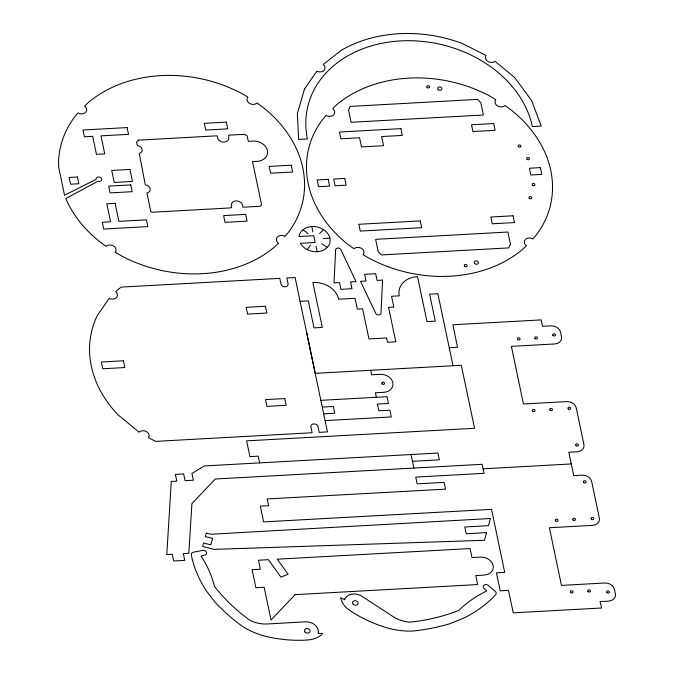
<?xml version="1.0" encoding="UTF-8"?>
<svg xmlns="http://www.w3.org/2000/svg" width="674" height="674" viewBox="0 0 674 674"><rect width="100%" height="100%" fill="white"/><g stroke="black" fill="none" stroke-linecap="round" stroke-linejoin="round"><path stroke-width="1.01" d="M307.336 249.582L310.419 245.058M319.619 233.651L323.469 229.564M311.776 226.515C306.004 226.818 299.795 230.415 298.927 236.557L313.772 235.732L315.188 242.488L300.326 243.306C303.772 249.06 310.638 251.966 317.184 251.714A15.805 12.452 12.6 0 0 329.906 238.208A15.805 12.452 12.6 0 0 311.776 226.515L312.904 231.915M323.284 238.571L329.906 238.208M306.552 332.097L327.463 431.899L319.198 432.363L317.993 426.6A3.614 2.848 12.6 0 0 313.857 423.912A3.614 2.848 12.6 0 0 310.933 426.987L312.138 432.75L155.711 441.377L148.507 437.738A5.645 4.448 12.6 0 0 146.789 431.84A5.645 4.448 12.6 0 0 139.451 431.849L139.105 432.219L117.933 414.754A124.168 97.848 12.6 0 1 97.174 315.718L109.222 298.363A5.645 4.448 12.6 0 0 116.4 297.579A5.645 4.448 12.6 0 0 115.633 291.631L121.109 287.116L279.786 278.37L280.999 284.125A3.614 2.848 12.6 0 0 285.127 286.812A3.614 2.848 12.6 0 0 288.051 283.737L286.846 277.974L295.111 277.519L300.065 301.345L308.338 300.89L314.025 327.876L322.307 327.421L312.829 282.431A22.579 17.777 12.6 0 1 338.668 299.205L355.046 298.296L357.321 309.096L362.612 308.802L368.964 338.921L386.598 337.944L387.516 342.274L395.807 341.811L388.544 307.369L393.835 307.074L391.552 296.274L399.252 295.852A22.579 17.777 12.6 0 1 417.492 276.601L426.987 321.616L435.278 321.161L429.591 294.167L437.856 293.712L453.038 365.746M449.272 347.742L457.536 347.279L452.869 324.767L541.264 319.897L542.401 326.317L550.86 325.854A8.467 6.673 12.6 0 1 560.524 332.156L561.459 336.756A8.467 6.673 12.6 0 1 554.601 343.967L511.372 346.352L523.454 403.987L566.564 401.611A8.467 6.673 12.6 0 1 576.245 407.905L583.937 444.587A8.467 6.673 12.6 0 1 577.079 451.791L568.814 452.246L573.717 475.659L581.982 475.195A8.467 6.673 12.6 0 1 591.671 481.497L599.355 518.171A8.467 6.673 12.6 0 1 592.497 525.383L549.394 527.759L561.467 585.394L604.696 583.01A8.467 6.673 12.6 0 1 614.385 589.303L615.379 593.912A8.467 6.673 12.6 0 1 608.546 601.115L600.087 601.587L601.638 607.982L513.243 612.86L508.474 590.357L500.209 590.812L496.435 572.807L504.7 572.352L491.548 509.342L263.618 521.912L260.316 506.157L268.581 505.702L267.165 498.937L445.497 489.139L444.073 482.365L417.155 483.848L415.74 477.099L484.008 473.333L482.112 464.302L215.233 479.003L191.888 503.705L188.83 553.312L183.32 553.615L184.735 560.372L173.707 560.979L172.291 554.23L166.781 554.534L171.289 481.43L176.799 481.126L175.383 474.37L183.657 473.915L185.072 480.663L193.337 480.208L191.922 473.46L204.18 465.953L437.931 453.054L439.355 459.828L412.437 461.311M320.908 400.339L387.061 396.691L388.477 403.448L377.448 404.055L378.864 410.803L389.884 410.196L391.299 416.953L325.146 420.601M322.324 407.096L333.344 406.489L334.759 413.238L323.739 413.844M483.056 468.818L571.266 463.948M321.801 243.836L327.294 247.383M303.115 229.691L308.026 233.76M300.065 301.345L315.247 373.337L461.311 365.283L474.563 428.285L246.633 440.855L249.928 456.61L258.201 456.155L259.616 462.92M411.022 454.546L413.853 468.059M370.692 370.279L371.635 374.778L379.925 374.323A11.29 8.897 12.6 0 1 392.832 382.714A11.29 8.897 12.6 0 1 383.7 392.327L375.41 392.782L376.345 397.289M316.047 246.313L317.184 251.714M335.593 250.458L334.018 282.869L339.536 282.566L340.951 289.323L351.971 288.708L350.556 281.959L356.074 281.656L341.103 250.155A2.822 2.224 12.6 0 0 337.876 248.049A2.822 2.224 12.6 0 0 335.593 250.458M382.588 280.123L381.012 312.534A2.822 2.224 12.6 0 1 378.729 314.943A2.822 2.224 12.6 0 1 375.502 312.846L360.539 281.336L366.049 281.033L364.634 274.284L375.662 273.678L377.078 280.426L382.588 280.123M486.569 532.603L484.48 540.287L214.113 549.377L202.613 546.454L203.556 543.008L210.802 544.853L212.563 538.408L205.317 536.571L206.303 533.109L210.802 534.255L490.419 518.508L488.465 525.669L464.774 527.001L466.197 533.757L486.569 532.603M304.488 89.01L297.377 113.561L298.616 139.417L307.437 138.928A115.136 90.729 12.6 0 1 400.651 40.903A115.136 90.729 12.6 0 1 532.359 126.527L541.18 126.046L531.676 100.637L514.548 77.426L495.053 61.334L493.932 61.983A5.594 4.406 12.6 0 1 487.209 60.93A5.594 4.406 12.6 0 1 486.072 55.495L462.566 43.625A124.168 97.848 12.6 0 0 341.28 50.314L323.242 64.468A5.611 4.423 12.6 0 1 324.009 70.391A5.611 4.423 12.6 0 1 316.873 71.174L304.488 89.01M318.398 632.574L318.179 633.341L322.703 633.45A22.048 17.372 12.6 0 1 309.147 639.837L303.62 640.224A113.249 89.246 12.6 0 1 270.476 637.393L267.73 636.829A66.785 52.631 12.6 0 1 243.803 627.292L240.997 625.346A185.476 146.157 12.6 0 1 214.661 601.772L205.696 589.952A138.996 109.525 12.6 0 1 192.023 558.299L191.408 554.921A3.201 2.527 12.6 0 1 193.387 552.183L203.017 550.355A3.067 2.418 12.6 0 1 206.522 552.638A3.067 2.418 12.6 0 1 204.045 555.241L201.054 556.075L202.234 557.878A123.94 97.671 12.6 0 1 214.442 586.363A174.187 137.26 12.6 0 0 248.116 619.01L250.248 620.552A29.167 22.983 12.6 0 0 266.247 624.031L305.373 621.832A11.29 8.897 12.6 0 1 318.398 632.574M344.844 599.009L344.625 599.776L340.682 597.644A22.048 17.372 12.6 0 0 348.879 609.785L353.412 612.826A113.249 89.246 12.6 0 0 383.354 626.677L386.017 627.545A66.785 52.631 12.6 0 0 411.671 631.117L415.125 630.822A185.476 146.157 12.6 0 0 450.401 623.534L464.453 617.788A138.996 109.525 12.6 0 0 493.208 597.358L495.761 594.535A3.201 2.527 12.6 0 0 495.331 591.443L488.052 585.142A3.067 2.418 12.6 0 0 483.814 585.377A3.067 2.418 12.6 0 0 484.539 588.84L486.653 591.014L484.673 591.983A123.94 97.671 12.6 0 0 458.876 610.417A174.187 137.26 12.6 0 1 412.437 621.883L409.775 622.169A29.167 22.983 12.6 0 1 392.934 616.516L361.803 596.187A11.29 8.897 12.6 0 0 344.844 599.009M350.236 106.416L348.542 110.14L351.087 122.289L483.393 114.993L480.848 102.844L477.647 99.39L350.236 106.416M510.471 244.182L508.777 247.906L381.366 254.932L378.165 251.478L375.62 239.329L507.926 232.033L510.471 244.182M115.701 251.402L115.144 252.202L120.638 255.454A124.168 97.848 12.6 0 0 274.52 246.97L278.531 243.188L277.663 242.472A5.645 4.448 12.6 0 1 277.402 236.987A5.645 4.448 12.6 0 1 283.906 235.908L284.959 236.439L288.447 232.319A124.168 97.848 12.6 0 0 262.119 106.669L256.996 103.021L256.187 103.653A5.645 4.448 12.6 0 1 249.388 103.307A5.645 4.448 12.6 0 1 247.375 97.915L247.922 97.123L242.429 93.863A124.168 97.848 12.6 0 0 88.555 102.355L84.536 106.13L85.404 106.854A5.645 4.448 12.6 0 1 85.665 112.331A5.645 4.448 12.6 0 1 79.161 113.417L78.117 112.887L74.62 117.006A124.168 97.848 12.6 0 0 58.537 161.903L58.689 167.304L64.544 195.249L96.129 179.368A2.822 2.224 12.6 0 1 98.059 177.009A2.822 2.224 12.6 0 1 101.429 178.492L101.673 179.655A2.822 2.224 12.6 0 1 97.915 181.247L65.833 198.518L66.633 200.54A124.168 97.848 12.6 0 0 100.948 242.657L106.071 246.296L106.88 245.673A5.645 4.448 12.6 0 1 113.679 246.018A5.645 4.448 12.6 0 1 115.701 251.402M363.665 253.904L363.118 254.696L368.611 257.957A124.168 97.848 12.6 0 0 522.485 249.473L526.512 245.69L525.669 245.007A5.645 4.448 12.6 0 1 525.341 239.523A5.645 4.448 12.6 0 1 531.828 238.385L532.932 238.933L536.42 234.813A124.168 97.848 12.6 0 0 510.092 109.171L504.952 105.515L504.472 105.953A5.645 4.448 12.6 0 1 497.109 105.633A5.645 4.448 12.6 0 1 495.794 99.701L490.402 96.365A124.168 97.848 12.6 0 0 336.528 104.849L332.67 108.725A5.645 4.448 12.6 0 1 333.79 114.664A5.645 4.448 12.6 0 1 326.705 115.734L326.098 115.372L322.593 119.509A124.168 97.848 12.6 0 0 348.921 245.159L354.044 248.799L354.853 248.167A5.645 4.448 12.6 0 1 361.652 248.521A5.645 4.448 12.6 0 1 363.665 253.904M138.381 140.141L136.552 142.062L137.277 145.517A5.215 4.111 12.6 0 1 142.029 149.215A5.215 4.111 12.6 0 1 139.274 153.529L145.306 184.912L145.929 184.988A5.19 4.095 12.6 0 1 150.075 188.493A5.19 4.095 12.6 0 1 148.019 192.604L146.949 192.966L150.749 211.451L152.004 212.251L229.952 207.954L231.688 207.508L231.334 205.806A5.746 4.533 12.6 0 1 235.984 200.911A5.746 4.533 12.6 0 1 242.556 205.182L242.977 207.204L260.156 206.295L261.588 204.786L252.523 161.541L255.438 161.381A12.747 10.051 12.6 0 0 267.393 150.521A12.747 10.051 12.6 0 0 251.208 141.22L248.302 141.38L247.156 135.937L244.611 134.286L228.68 135.171L228.781 137.21A5.746 4.533 12.6 0 1 224.13 142.096A5.746 4.533 12.6 0 1 217.559 137.825L217.129 135.811L138.381 140.141M295.136 594.636L271.015 620.004L264.149 587.239L255.876 587.694L252.101 569.69L260.375 569.227L258.487 560.229L268.37 559.673L280.957 577.155L288.101 574.223L277.275 559.184L470.098 548.56L471.985 557.558L480.25 557.103A11.29 8.897 12.6 0 1 493.166 565.503A11.29 8.897 12.6 0 1 484.025 575.107L475.751 575.571L477.639 584.569L295.136 594.636M127.1 127.58L82.995 130.006L84.419 136.78L92.683 136.325L96.458 154.329L104.748 153.874L100.974 135.862L128.523 134.345L127.1 127.58M226.329 122.104L204.281 123.317L205.696 130.074L227.745 128.852L226.329 122.104M400.937 128.65L339.485 132.037L340.901 138.81L359.579 137.774L361.491 146.907L383.54 145.694L381.61 136.561L402.361 135.415L400.937 128.65M493.705 123.536L471.522 124.757L472.946 131.523L495.12 130.301L493.705 123.536M129.922 169.452L111.716 170.463L114.226 182.46L132.441 181.458L129.922 169.452M77.443 176.984L69.178 177.439L70.593 184.196L78.858 183.741L77.443 176.984M291.252 165.206L269.196 166.419L270.619 173.193L292.676 172.013L291.252 165.206M130.748 184.912L108.699 186.125L110.115 192.89L132.171 191.677L130.748 184.912M328.187 179.326L317.168 179.933L318.583 186.698L329.611 186.091L328.187 179.326M540.43 167.624L529.402 168.23L530.826 174.996L541.845 174.389L540.43 167.624M344.734 178.425L333.706 179.031L335.121 185.78L346.141 185.173L344.734 178.425M115.119 203.346L106.829 203.809L110.603 221.813L102.33 222.268L103.754 229.042L147.85 226.607L146.435 219.834L118.894 221.358L115.119 203.346M245.665 214.383L223.616 215.596L225.032 222.353L247.08 221.131L245.665 214.383M420.273 220.912L358.821 224.299L360.236 231.072L421.697 227.677L420.273 220.912M513.04 215.798L490.857 217.02L492.281 223.785L514.456 222.563L513.04 215.798M265.455 306.282L246.178 307.344L247.594 314.101L266.87 313.031L265.455 306.282M123.401 360.792L101.353 362.014L102.768 368.762L124.816 367.549L123.401 360.792M284.79 398.57L265.522 399.631L266.938 406.388L286.206 405.327L284.79 398.57M552.823 335.239L552.697 334.649A1.407 1.112 12.6 0 1 554.685 333.908A1.407 1.112 12.6 0 1 555.073 335.745A1.407 1.112 12.6 0 1 552.823 335.239M588.048 591.578A1.399 1.104 12.6 0 0 590.407 591.401A1.399 1.104 12.6 0 0 588.823 589.817A1.399 1.104 12.6 0 0 588.048 591.578M570.667 592.539A1.399 1.104 12.6 0 0 573.026 592.362A1.399 1.104 12.6 0 0 571.442 590.778A1.399 1.104 12.6 0 0 570.667 592.539M573.026 519.983A1.399 1.104 12.6 0 0 575.385 519.806A1.399 1.104 12.6 0 0 573.801 518.222A1.399 1.104 12.6 0 0 573.026 519.983M555.671 520.943A1.399 1.104 12.6 0 0 558.021 520.766A1.399 1.104 12.6 0 0 556.446 519.182A1.399 1.104 12.6 0 0 555.671 520.943M591.384 519.182A1.407 1.112 12.6 0 0 593.777 519.047A1.407 1.112 12.6 0 0 592.227 517.43A1.407 1.112 12.6 0 0 591.384 519.182M583.701 482.508A1.407 1.112 12.6 0 0 586.085 482.373A1.407 1.112 12.6 0 0 584.543 480.747A1.407 1.112 12.6 0 0 583.701 482.508M606.895 592.581A1.407 1.112 12.6 0 0 609.279 592.454A1.407 1.112 12.6 0 0 607.729 590.828A1.407 1.112 12.6 0 0 606.895 592.581M427.097 87.443A1.407 1.112 12.6 0 0 429.481 87.317A1.407 1.112 12.6 0 0 427.939 85.691A1.407 1.112 12.6 0 0 427.097 87.443M464.672 266.314A1.407 1.112 12.6 0 0 466.998 265.969A1.407 1.112 12.6 0 0 465.245 264.478A1.407 1.112 12.6 0 0 464.672 266.314M529.275 198.358A1.407 1.112 12.6 0 0 531.66 198.223A1.407 1.112 12.6 0 0 530.109 196.597A1.407 1.112 12.6 0 0 529.275 198.358M518.441 146.705A1.407 1.112 12.6 0 0 520.834 146.57A1.407 1.112 12.6 0 0 519.283 144.944A1.407 1.112 12.6 0 0 518.441 146.705M527.051 159.291A1.407 1.112 12.6 0 0 529.393 158.98A1.407 1.112 12.6 0 0 527.675 157.463A1.407 1.112 12.6 0 0 527.051 159.291M532.578 185.35A1.407 1.112 12.6 0 0 534.861 184.895A1.407 1.112 12.6 0 0 533.024 183.48A1.407 1.112 12.6 0 0 532.578 185.35M474.656 263.5A2.115 1.668 12.6 0 0 478.237 263.307A2.115 1.668 12.6 0 0 475.911 260.872A2.115 1.668 12.6 0 0 474.656 263.5M438.201 89.558A2.115 1.668 12.6 0 0 441.782 89.364A2.115 1.668 12.6 0 0 439.465 86.929A2.115 1.668 12.6 0 0 438.201 89.558M353.168 604.249A2.848 2.241 12.6 0 0 357.978 603.988A2.848 2.241 12.6 0 0 354.869 600.719A2.848 2.241 12.6 0 0 353.168 604.249M575.967 445.59A1.407 1.112 12.6 0 0 578.351 445.463A1.407 1.112 12.6 0 0 576.809 443.837A1.407 1.112 12.6 0 0 575.967 445.59M568.283 408.916A1.407 1.112 12.6 0 0 570.667 408.781A1.407 1.112 12.6 0 0 569.117 407.163A1.407 1.112 12.6 0 0 568.283 408.916M534.979 338.525A1.399 1.104 12.6 0 0 537.355 338.449A1.399 1.104 12.6 0 0 535.872 336.806A1.399 1.104 12.6 0 0 534.979 338.525M517.607 339.485A1.399 1.104 12.6 0 0 519.983 339.401A1.399 1.104 12.6 0 0 518.491 337.767A1.399 1.104 12.6 0 0 517.607 339.485M549.976 410.121A1.399 1.104 12.6 0 0 552.351 410.045A1.399 1.104 12.6 0 0 550.86 408.41A1.399 1.104 12.6 0 0 549.976 410.121M532.612 411.081A1.399 1.104 12.6 0 0 534.988 410.997A1.399 1.104 12.6 0 0 533.496 409.362A1.399 1.104 12.6 0 0 532.612 411.081M305.095 632.102A2.848 2.241 12.6 0 0 309.905 631.833A2.848 2.241 12.6 0 0 306.78 628.564A2.848 2.241 12.6 0 0 305.095 632.102M382.091 383.877A1.407 1.112 12.6 0 0 384.475 383.742A1.407 1.112 12.6 0 0 382.933 382.124A1.407 1.112 12.6 0 0 382.091 383.877"/></g></svg>
